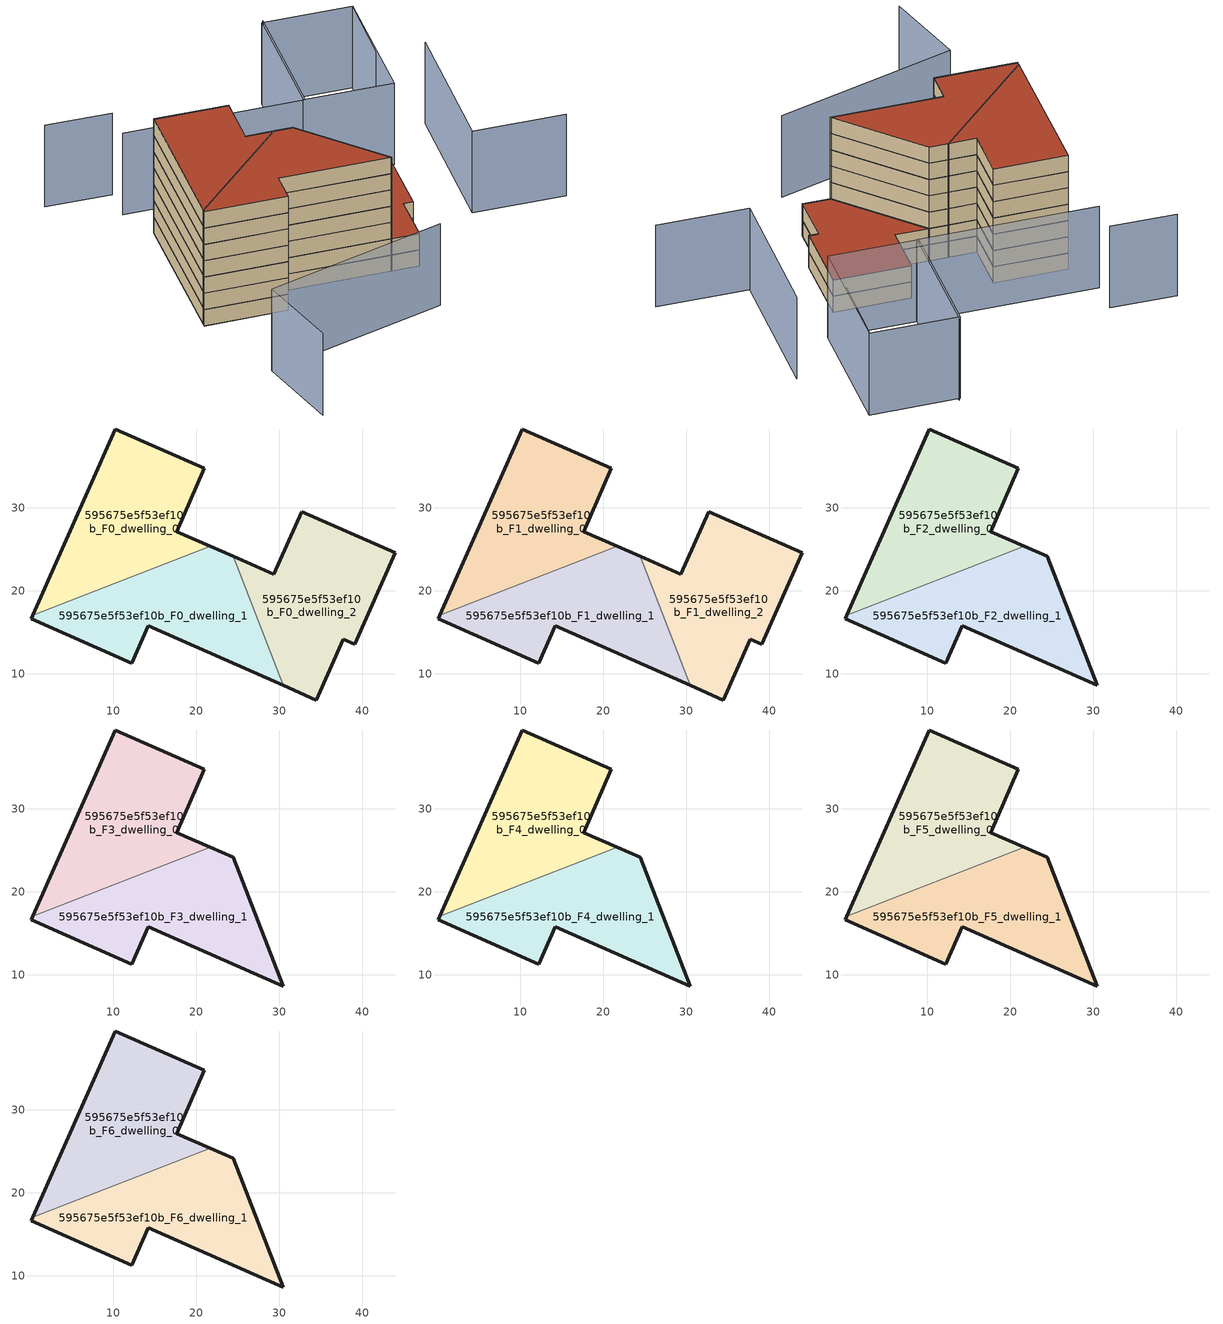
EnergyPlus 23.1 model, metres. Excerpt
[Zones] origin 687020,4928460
595675e5f53ef10b_F0_dwelling_0
 floor ground (EU_floor_Construction): 21.72,25.36 17.64,27.16 20.99,34.77 10.24,39.51 0.35,17.07 z0
 wall outside (EU_wall_Construction): 0.35,17.07 10.24,39.51 20.99,34.77 17.64,27.16 21.72,25.36 z0:3
 wall to 595675e5f53ef10b_F0_dwelling_1 (EU_wall_Construction): 21.72,25.36 0.35,17.07 z0:3
595675e5f53ef10b_F0_dwelling_1
 floor ground (EU_floor_Construction): 30.48,8.62 24.45,24.16 21.72,25.36 0.35,17.07 0.15,16.62 12.23,11.3 14.21,15.79 z0
 wall outside (EU_wall_Construction): 21.72,25.36 24.45,24.16 / 30.48,8.62 14.21,15.79 12.23,11.3 0.15,16.62 0.35,17.07 z0:3
 wall to 595675e5f53ef10b_F0_dwelling_2 (EU_wall_Construction): 24.45,24.16 30.48,8.62 z0:3
595675e5f53ef10b_F0_dwelling_2
 floor ground (EU_floor_Construction): 39.13,13.57 43.98,24.58 32.7,29.55 29.37,21.99 24.45,24.16 30.48,8.62 34.47,6.86 37.7,14.2 z0
 wall outside (EU_wall_Construction): 24.45,24.16 29.37,21.99 32.7,29.55 43.98,24.58 39.13,13.57 37.7,14.2 34.47,6.86 30.48,8.62 z0:3
595675e5f53ef10b_F1_dwelling_0
 floor to 595675e5f53ef10b_F0_dwelling_0 (EU_floor_Construction): 21.72,25.36 17.64,27.16 20.99,34.77 10.24,39.51 0.35,17.07 z3
 wall outside (EU_wall_Construction): 0.35,17.07 10.24,39.51 20.99,34.77 17.64,27.16 21.72,25.36 z3:6
 wall to 595675e5f53ef10b_F1_dwelling_1 (EU_wall_Construction): 21.72,25.36 0.35,17.07 z3:6
595675e5f53ef10b_F1_dwelling_1
 floor to 595675e5f53ef10b_F0_dwelling_1 (EU_floor_Construction): 30.48,8.62 24.45,24.16 21.72,25.36 0.35,17.07 0.15,16.62 12.23,11.3 14.21,15.79 z3
 wall outside (EU_wall_Construction): 21.72,25.36 24.45,24.16 / 30.48,8.62 14.21,15.79 12.23,11.3 0.15,16.62 0.35,17.07 z3:6
 wall to 595675e5f53ef10b_F1_dwelling_2 (EU_wall_Construction): 24.45,24.16 30.48,8.62 z3:6
595675e5f53ef10b_F1_dwelling_2
 floor to 595675e5f53ef10b_F0_dwelling_2 (EU_floor_Construction): 39.13,13.57 43.98,24.58 32.7,29.55 29.37,21.99 24.45,24.16 30.48,8.62 34.47,6.86 37.7,14.2 z3
 wall outside (EU_wall_Construction): 24.45,24.16 29.37,21.99 32.7,29.55 43.98,24.58 39.13,13.57 37.7,14.2 34.47,6.86 30.48,8.62 z3:6
 roof outside (EU_roof_Construction): 43.98,24.58 39.13,13.57 37.7,14.2 34.47,6.86 30.48,8.62 24.45,24.16 29.37,21.99 32.7,29.55 z6
595675e5f53ef10b_F2_dwelling_0
 floor to 595675e5f53ef10b_F1_dwelling_0 (EU_floor_Construction): 21.72,25.36 17.64,27.16 20.99,34.77 10.24,39.51 0.35,17.07 z6
 wall outside (EU_wall_Construction): 0.35,17.07 10.24,39.51 20.99,34.77 17.64,27.16 21.72,25.36 z6:9
 wall to 595675e5f53ef10b_F2_dwelling_1 (EU_wall_Construction): 21.72,25.36 0.35,17.07 z6:9
595675e5f53ef10b_F2_dwelling_1
 floor to 595675e5f53ef10b_F1_dwelling_1 (EU_floor_Construction): 30.48,8.62 24.45,24.16 21.72,25.36 0.35,17.07 0.15,16.62 12.23,11.3 14.21,15.79 z6
 wall outside (EU_wall_Construction): 21.72,25.36 24.45,24.16 30.48,8.62 14.21,15.79 12.23,11.3 0.15,16.62 0.35,17.07 z6:9
595675e5f53ef10b_F3_dwelling_0
 floor to 595675e5f53ef10b_F2_dwelling_0 (EU_floor_Construction): 21.72,25.36 17.64,27.16 20.99,34.77 10.24,39.51 0.35,17.07 z9
 wall outside (EU_wall_Construction): 0.35,17.07 10.24,39.51 20.99,34.77 17.64,27.16 21.72,25.36 z9:12
 wall to 595675e5f53ef10b_F3_dwelling_1 (EU_wall_Construction): 21.72,25.36 0.35,17.07 z9:12
595675e5f53ef10b_F3_dwelling_1
 floor to 595675e5f53ef10b_F2_dwelling_1 (EU_floor_Construction): 30.48,8.62 24.45,24.16 21.72,25.36 0.35,17.07 0.15,16.62 12.23,11.3 14.21,15.79 z9
 wall outside (EU_wall_Construction): 21.72,25.36 24.45,24.16 30.48,8.62 14.21,15.79 12.23,11.3 0.15,16.62 0.35,17.07 z9:12
595675e5f53ef10b_F4_dwelling_0
 floor to 595675e5f53ef10b_F3_dwelling_0 (EU_floor_Construction): 21.72,25.36 17.64,27.16 20.99,34.77 10.24,39.51 0.35,17.07 z12
 wall outside (EU_wall_Construction): 0.35,17.07 10.24,39.51 20.99,34.77 17.64,27.16 21.72,25.36 z12:15
 wall to 595675e5f53ef10b_F4_dwelling_1 (EU_wall_Construction): 21.72,25.36 0.35,17.07 z12:15
595675e5f53ef10b_F4_dwelling_1
 floor to 595675e5f53ef10b_F3_dwelling_1 (EU_floor_Construction): 30.48,8.62 24.45,24.16 21.72,25.36 0.35,17.07 0.15,16.62 12.23,11.3 14.21,15.79 z12
 wall outside (EU_wall_Construction): 21.72,25.36 24.45,24.16 30.48,8.62 14.21,15.79 12.23,11.3 0.15,16.62 0.35,17.07 z12:15
595675e5f53ef10b_F5_dwelling_0
 floor to 595675e5f53ef10b_F4_dwelling_0 (EU_floor_Construction): 21.72,25.36 17.64,27.16 20.99,34.77 10.24,39.51 0.35,17.07 z15
 wall outside (EU_wall_Construction): 0.35,17.07 10.24,39.51 20.99,34.77 17.64,27.16 21.72,25.36 z15:18
 wall to 595675e5f53ef10b_F5_dwelling_1 (EU_wall_Construction): 21.72,25.36 0.35,17.07 z15:18
595675e5f53ef10b_F5_dwelling_1
 floor to 595675e5f53ef10b_F4_dwelling_1 (EU_floor_Construction): 30.48,8.62 24.45,24.16 21.72,25.36 0.35,17.07 0.15,16.62 12.23,11.3 14.21,15.79 z15
 wall outside (EU_wall_Construction): 21.72,25.36 24.45,24.16 30.48,8.62 14.21,15.79 12.23,11.3 0.15,16.62 0.35,17.07 z15:18
595675e5f53ef10b_F6_dwelling_0
 floor to 595675e5f53ef10b_F5_dwelling_0 (EU_floor_Construction): 21.72,25.36 17.64,27.16 20.99,34.77 10.24,39.51 0.35,17.07 z18
 wall outside (EU_wall_Construction): 0.35,17.07 10.24,39.51 20.99,34.77 17.64,27.16 21.72,25.36 z18:21
 wall to 595675e5f53ef10b_F6_dwelling_1 (EU_wall_Construction): 21.72,25.36 0.35,17.07 z18:21
 roof outside (EU_roof_Construction): 20.99,34.77 17.64,27.16 21.72,25.36 0.35,17.07 10.24,39.51 z21
595675e5f53ef10b_F6_dwelling_1
 floor to 595675e5f53ef10b_F5_dwelling_1 (EU_floor_Construction): 30.48,8.62 24.45,24.16 21.72,25.36 0.35,17.07 0.15,16.62 12.23,11.3 14.21,15.79 z18
 wall outside (EU_wall_Construction): 21.72,25.36 24.45,24.16 30.48,8.62 14.21,15.79 12.23,11.3 0.15,16.62 0.35,17.07 z18:21
 roof outside (EU_roof_Construction): 24.45,24.16 30.48,8.62 14.21,15.79 12.23,11.3 0.15,16.62 0.35,17.07 21.72,25.36 z21
shading: -1.61,-12.22 0.17,1.29 / 0.17,1.29 30.16,-2.67 / 62.94,5.95 49.48,11.96 / 49.48,11.96 59.19,33.69 / 52.07,36.71 57.01,47.61 / 44.64,53.95 36.08,34.52 / 36.08,34.52 9.88,46.06 / 12.08,50.93 2.41,55.31 / 48.86,28.89 35.8,34.64 / 35.8,34.64 44.17,53.63 / 44.17,53.63 57.23,47.87 / 57.23,47.87 48.86,28.89 z0:15
[Building]
EU S2 Campaign: North Axis=0; Terrain=City; Solar Distribution=FullExterior
[Site:Location]
Bologna: Latitude=44.5; Longitude=11.25; Time Zone=1; Elevation=37
[SizingPeriod:WeatherFileDays]
AnnualSizingPeriod: Begin Month=1; Begin Day of Month=1; End Month=12; End Day of Month=31; Day of Week for Start Day=Monday; Use Weather File Daylight Saving Period=No; Use Weather File Rain and Snow Indicators=No
[MATERIAL]
EU_InternalMass_Material: Roughness=MediumRough; Thickness=0.1; Conductivity=1; Density=1800; Specific Heat=900; Thermal Absorptance=0.9; Solar Absorptance=0.7; Visible Absorptance=0.7
[MATERIAL:NOMASS] Roughness=MediumRough; Thermal Absorptance=0.9; Solar Absorptance=0.7; Visible Absorptance=0.7
Name | Thermal Resistance
EU_wall_NoMass | 0.905828
EU_roof_NoMass | 0.37593
EU_floor_NoMass | 0.67114
[CONSTRUCTION]
EU_wall_Construction: EU_wall_NoMass
EU_roof_Construction: EU_roof_NoMass
EU_floor_Construction: EU_floor_NoMass
EU_InternalMass_Construction: EU_InternalMass_Material
[ZONE] Type=1; Multiplier=1; Ceiling Height=autocalculate; Floor Area=autocalculate; Part of Total Floor Area=Yes
Name | Volume
595675e5f53ef10b_F0_dwelling_0 | 687.323
595675e5f53ef10b_F1_dwelling_0; 595675e5f53ef10b_F2_dwelling_0; 595675e5f53ef10b_F3_dwelling_0; 595675e5f53ef10b_F4_dwelling_0; 595675e5f53ef10b_F5_dwelling_0; 595675e5f53ef10b_F6_dwelling_0 | 687.324
595675e5f53ef10b_F0_dwelling_1 | 687.329
595675e5f53ef10b_F1_dwelling_1; 595675e5f53ef10b_F2_dwelling_1; 595675e5f53ef10b_F3_dwelling_1; 595675e5f53ef10b_F4_dwelling_1; 595675e5f53ef10b_F5_dwelling_1; 595675e5f53ef10b_F6_dwelling_1 | 687.328
595675e5f53ef10b_F0_dwelling_2 | 685.634
595675e5f53ef10b_F1_dwelling_2 | 685.635
[INTERNALMASS] Construction=EU_InternalMass_Construction
Name | Zone or ZoneList | Surface Area
595675e5f53ef10b_F0_dwelling_0_EU_InternalMass | 595675e5f53ef10b_F0_dwelling_0 | 229.103
595675e5f53ef10b_F0_dwelling_1_EU_InternalMass | 595675e5f53ef10b_F0_dwelling_1 | 229.109
595675e5f53ef10b_F0_dwelling_2_EU_InternalMass | 595675e5f53ef10b_F0_dwelling_2 | 228.545
595675e5f53ef10b_F1_dwelling_0_EU_InternalMass | 595675e5f53ef10b_F1_dwelling_0 | 229.103
595675e5f53ef10b_F1_dwelling_1_EU_InternalMass | 595675e5f53ef10b_F1_dwelling_1 | 229.109
595675e5f53ef10b_F1_dwelling_2_EU_InternalMass | 595675e5f53ef10b_F1_dwelling_2 | 228.545
595675e5f53ef10b_F2_dwelling_0_EU_InternalMass | 595675e5f53ef10b_F2_dwelling_0 | 343.377
595675e5f53ef10b_F2_dwelling_1_EU_InternalMass | 595675e5f53ef10b_F2_dwelling_1 | 343.383
595675e5f53ef10b_F3_dwelling_0_EU_InternalMass | 595675e5f53ef10b_F3_dwelling_0 | 343.377
595675e5f53ef10b_F3_dwelling_1_EU_InternalMass | 595675e5f53ef10b_F3_dwelling_1 | 343.383
595675e5f53ef10b_F4_dwelling_0_EU_InternalMass | 595675e5f53ef10b_F4_dwelling_0 | 343.377
595675e5f53ef10b_F4_dwelling_1_EU_InternalMass | 595675e5f53ef10b_F4_dwelling_1 | 343.383
595675e5f53ef10b_F5_dwelling_0_EU_InternalMass | 595675e5f53ef10b_F5_dwelling_0 | 343.377
595675e5f53ef10b_F5_dwelling_1_EU_InternalMass | 595675e5f53ef10b_F5_dwelling_1 | 343.383
595675e5f53ef10b_F6_dwelling_0_EU_InternalMass | 595675e5f53ef10b_F6_dwelling_0 | 343.377
595675e5f53ef10b_F6_dwelling_1_EU_InternalMass | 595675e5f53ef10b_F6_dwelling_1 | 343.383
[OTHEREQUIPMENT] Fuel Type=Electricity; Design Level Calculation Method=Watts/Area; Power per Zone Floor Area=1; Fraction Latent=0; Fraction Radiant=0; Fraction Lost=0; Carbon Dioxide Generation Rate=0; EndUse Subcategory=EU_Step8_InternalGains
Name | Zone or ZoneList or Space or SpaceList | Schedule
EU_Step8_InternalGain_595675e5f53ef10b_F0_dwelling_0_f000 | 595675e5f53ef10b_F0_dwelling_0 | EU_Step8_GainSchedule_595675e5f53ef10b_F0_dwelling_0_f000
EU_Step8_InternalGain_595675e5f53ef10b_F0_dwelling_1_f000 | 595675e5f53ef10b_F0_dwelling_1 | EU_Step8_GainSchedule_595675e5f53ef10b_F0_dwelling_1_f000
EU_Step8_InternalGain_595675e5f53ef10b_F0_dwelling_2_f000 | 595675e5f53ef10b_F0_dwelling_2 | EU_Step8_GainSchedule_595675e5f53ef10b_F0_dwelling_2_f000
EU_Step8_InternalGain_595675e5f53ef10b_F1_dwelling_0_f000 | 595675e5f53ef10b_F1_dwelling_0 | EU_Step8_GainSchedule_595675e5f53ef10b_F1_dwelling_0_f000
EU_Step8_InternalGain_595675e5f53ef10b_F1_dwelling_1_f000 | 595675e5f53ef10b_F1_dwelling_1 | EU_Step8_GainSchedule_595675e5f53ef10b_F1_dwelling_1_f000
EU_Step8_InternalGain_595675e5f53ef10b_F1_dwelling_2_f000 | 595675e5f53ef10b_F1_dwelling_2 | EU_Step8_GainSchedule_595675e5f53ef10b_F1_dwelling_2_f000
EU_Step8_InternalGain_595675e5f53ef10b_F2_dwelling_0_f000 | 595675e5f53ef10b_F2_dwelling_0 | EU_Step8_GainSchedule_595675e5f53ef10b_F2_dwelling_0_f000
EU_Step8_InternalGain_595675e5f53ef10b_F2_dwelling_1_f000 | 595675e5f53ef10b_F2_dwelling_1 | EU_Step8_GainSchedule_595675e5f53ef10b_F2_dwelling_1_f000
EU_Step8_InternalGain_595675e5f53ef10b_F3_dwelling_0_f000 | 595675e5f53ef10b_F3_dwelling_0 | EU_Step8_GainSchedule_595675e5f53ef10b_F3_dwelling_0_f000
EU_Step8_InternalGain_595675e5f53ef10b_F3_dwelling_1_f000 | 595675e5f53ef10b_F3_dwelling_1 | EU_Step8_GainSchedule_595675e5f53ef10b_F3_dwelling_1_f000
EU_Step8_InternalGain_595675e5f53ef10b_F4_dwelling_0_f000 | 595675e5f53ef10b_F4_dwelling_0 | EU_Step8_GainSchedule_595675e5f53ef10b_F4_dwelling_0_f000
EU_Step8_InternalGain_595675e5f53ef10b_F4_dwelling_1_f000 | 595675e5f53ef10b_F4_dwelling_1 | EU_Step8_GainSchedule_595675e5f53ef10b_F4_dwelling_1_f000
EU_Step8_InternalGain_595675e5f53ef10b_F5_dwelling_0_f000 | 595675e5f53ef10b_F5_dwelling_0 | EU_Step8_GainSchedule_595675e5f53ef10b_F5_dwelling_0_f000
EU_Step8_InternalGain_595675e5f53ef10b_F5_dwelling_1_f000 | 595675e5f53ef10b_F5_dwelling_1 | EU_Step8_GainSchedule_595675e5f53ef10b_F5_dwelling_1_f000
EU_Step8_InternalGain_595675e5f53ef10b_F6_dwelling_0_f000 | 595675e5f53ef10b_F6_dwelling_0 | EU_Step8_GainSchedule_595675e5f53ef10b_F6_dwelling_0_f000
EU_Step8_InternalGain_595675e5f53ef10b_F6_dwelling_1_f000 | 595675e5f53ef10b_F6_dwelling_1 | EU_Step8_GainSchedule_595675e5f53ef10b_F6_dwelling_1_f000
[ZONEVENTILATION:DESIGNFLOWRATE] Schedule=EU_AlwaysOn; Design Flow Rate Calculation Method=AirChanges/Hour; Air Changes per Hour=0.73129; Ventilation Type=Natural; Fan Pressure Rise=0; Fan Total Efficiency=1; Constant Term Coefficient=1; Temperature Term Coefficient=0; Velocity Term Coefficient=0; Velocity Squared Term Coefficient=0; Minimum Indoor Temperature=-100; Maximum Indoor Temperature=100; Delta Temperature=-100; Minimum Outdoor Temperature=-100; Maximum Outdoor Temperature=100; Maximum Wind Speed=40
Name | Zone or ZoneList or Space or SpaceList
EU_ConstantAir_595675e5f53ef10b_F0_dwelling_0 | 595675e5f53ef10b_F0_dwelling_0
EU_ConstantAir_595675e5f53ef10b_F0_dwelling_1 | 595675e5f53ef10b_F0_dwelling_1
EU_ConstantAir_595675e5f53ef10b_F0_dwelling_2 | 595675e5f53ef10b_F0_dwelling_2
EU_ConstantAir_595675e5f53ef10b_F1_dwelling_0 | 595675e5f53ef10b_F1_dwelling_0
EU_ConstantAir_595675e5f53ef10b_F1_dwelling_1 | 595675e5f53ef10b_F1_dwelling_1
EU_ConstantAir_595675e5f53ef10b_F1_dwelling_2 | 595675e5f53ef10b_F1_dwelling_2
EU_ConstantAir_595675e5f53ef10b_F2_dwelling_0 | 595675e5f53ef10b_F2_dwelling_0
EU_ConstantAir_595675e5f53ef10b_F2_dwelling_1 | 595675e5f53ef10b_F2_dwelling_1
EU_ConstantAir_595675e5f53ef10b_F3_dwelling_0 | 595675e5f53ef10b_F3_dwelling_0
EU_ConstantAir_595675e5f53ef10b_F3_dwelling_1 | 595675e5f53ef10b_F3_dwelling_1
EU_ConstantAir_595675e5f53ef10b_F4_dwelling_0 | 595675e5f53ef10b_F4_dwelling_0
EU_ConstantAir_595675e5f53ef10b_F4_dwelling_1 | 595675e5f53ef10b_F4_dwelling_1
EU_ConstantAir_595675e5f53ef10b_F5_dwelling_0 | 595675e5f53ef10b_F5_dwelling_0
EU_ConstantAir_595675e5f53ef10b_F5_dwelling_1 | 595675e5f53ef10b_F5_dwelling_1
EU_ConstantAir_595675e5f53ef10b_F6_dwelling_0 | 595675e5f53ef10b_F6_dwelling_0
EU_ConstantAir_595675e5f53ef10b_F6_dwelling_1 | 595675e5f53ef10b_F6_dwelling_1
[HVACTEMPLATE:THERMOSTAT] Constant Heating Setpoint=20; Constant Cooling Setpoint=50
EU_HeatOnly_595675e5f53ef10b_F0_dwelling_0; EU_HeatOnly_595675e5f53ef10b_F0_dwelling_1; EU_HeatOnly_595675e5f53ef10b_F0_dwelling_2; EU_HeatOnly_595675e5f53ef10b_F1_dwelling_0; EU_HeatOnly_595675e5f53ef10b_F1_dwelling_1; EU_HeatOnly_595675e5f53ef10b_F1_dwelling_2; EU_HeatOnly_595675e5f53ef10b_F2_dwelling_0; EU_HeatOnly_595675e5f53ef10b_F2_dwelling_1; EU_HeatOnly_595675e5f53ef10b_F3_dwelling_0; EU_HeatOnly_595675e5f53ef10b_F3_dwelling_1; EU_HeatOnly_595675e5f53ef10b_F4_dwelling_0; EU_HeatOnly_595675e5f53ef10b_F4_dwelling_1; EU_HeatOnly_595675e5f53ef10b_F5_dwelling_0; EU_HeatOnly_595675e5f53ef10b_F5_dwelling_1; EU_HeatOnly_595675e5f53ef10b_F6_dwelling_0; EU_HeatOnly_595675e5f53ef10b_F6_dwelling_1
[HVACTEMPLATE:ZONE:IDEALLOADSAIRSYSTEM] System Availability Schedule=EU_AlwaysOn; Maximum Heating Supply Air Temperature=50; Minimum Cooling Supply Air Temperature=13; Maximum Heating Supply Air Humidity Ratio=0.0156; Minimum Cooling Supply Air Humidity Ratio=0.0077; Heating Limit=NoLimit; Cooling Limit=NoLimit; Heating Availability Schedule=EU_AlwaysOn; Cooling Availability Schedule=EU_CoolingOff; Dehumidification Control Type=ConstantSensibleHeatRatio; Cooling Sensible Heat Ratio=0.7; Dehumidification Setpoint=60; Humidification Control Type=None; Humidification Setpoint=30; Outdoor Air Method=None; Outdoor Air Flow Rate per Person=0.00944; Outdoor Air Flow Rate per Zone Floor Area=0; Outdoor Air Flow Rate per Zone=0; Demand Controlled Ventilation Type=None; Outdoor Air Economizer Type=NoEconomizer; Heat Recovery Type=None; Sensible Heat Recovery Effectiveness=0.7; Latent Heat Recovery Effectiveness=0.65
Name | Template Thermostat
595675e5f53ef10b_F0_dwelling_0 | EU_HeatOnly_595675e5f53ef10b_F0_dwelling_0
595675e5f53ef10b_F0_dwelling_1 | EU_HeatOnly_595675e5f53ef10b_F0_dwelling_1
595675e5f53ef10b_F0_dwelling_2 | EU_HeatOnly_595675e5f53ef10b_F0_dwelling_2
595675e5f53ef10b_F1_dwelling_0 | EU_HeatOnly_595675e5f53ef10b_F1_dwelling_0
595675e5f53ef10b_F1_dwelling_1 | EU_HeatOnly_595675e5f53ef10b_F1_dwelling_1
595675e5f53ef10b_F1_dwelling_2 | EU_HeatOnly_595675e5f53ef10b_F1_dwelling_2
595675e5f53ef10b_F2_dwelling_0 | EU_HeatOnly_595675e5f53ef10b_F2_dwelling_0
595675e5f53ef10b_F2_dwelling_1 | EU_HeatOnly_595675e5f53ef10b_F2_dwelling_1
595675e5f53ef10b_F3_dwelling_0 | EU_HeatOnly_595675e5f53ef10b_F3_dwelling_0
595675e5f53ef10b_F3_dwelling_1 | EU_HeatOnly_595675e5f53ef10b_F3_dwelling_1
595675e5f53ef10b_F4_dwelling_0 | EU_HeatOnly_595675e5f53ef10b_F4_dwelling_0
595675e5f53ef10b_F4_dwelling_1 | EU_HeatOnly_595675e5f53ef10b_F4_dwelling_1
595675e5f53ef10b_F5_dwelling_0 | EU_HeatOnly_595675e5f53ef10b_F5_dwelling_0
595675e5f53ef10b_F5_dwelling_1 | EU_HeatOnly_595675e5f53ef10b_F5_dwelling_1
595675e5f53ef10b_F6_dwelling_0 | EU_HeatOnly_595675e5f53ef10b_F6_dwelling_0
595675e5f53ef10b_F6_dwelling_1 | EU_HeatOnly_595675e5f53ef10b_F6_dwelling_1
[SIZING:ZONE] Zone Cooling Design Supply Air Temperature Input Method=SupplyAirTemperature; Zone Cooling Design Supply Air Temperature=13; Zone Heating Design Supply Air Temperature Input Method=SupplyAirTemperature; Zone Heating Design Supply Air Temperature=50; Zone Cooling Design Supply Air Humidity Ratio=0.008; Zone Heating Design Supply Air Humidity Ratio=0.008; Cooling Design Air Flow Method=DesignDay; Cooling Design Air Flow Rate=0; Cooling Minimum Air Flow per Zone Floor Area=0.000762; Cooling Minimum Air Flow=0; Cooling Minimum Air Flow Fraction=0.2; Heating Design Air Flow Method=DesignDay; Heating Design Air Flow Rate=0; Heating Maximum Air Flow per Zone Floor Area=0.002032; Heating Maximum Air Flow=0.141576; Heating Maximum Air Flow Fraction=0.3; Account for Dedicated Outdoor Air System=No; Dedicated Outdoor Air System Control Strategy=NeutralSupplyAir; Dedicated Outdoor Air Low Setpoint Temperature for Design=autosize; Dedicated Outdoor Air High Setpoint Temperature for Design=autosize; Zone Load Sizing Method=Sensible Load Only No Latent Load; Zone Latent Cooling Design Supply Air Humidity Ratio Input Method=HumidityRatioDifference; Zone Cooling Design Supply Air Humidity Ratio Difference=0.005; Zone Latent Heating Design Supply Air Humidity Ratio Input Method=HumidityRatioDifference; Zone Humidification Design Supply Air Humidity Ratio Difference=0.005
595675e5f53ef10b_F0_dwelling_0; 595675e5f53ef10b_F0_dwelling_1; 595675e5f53ef10b_F0_dwelling_2; 595675e5f53ef10b_F1_dwelling_0; 595675e5f53ef10b_F1_dwelling_1; 595675e5f53ef10b_F1_dwelling_2; 595675e5f53ef10b_F2_dwelling_0; 595675e5f53ef10b_F2_dwelling_1; 595675e5f53ef10b_F3_dwelling_0; 595675e5f53ef10b_F3_dwelling_1; 595675e5f53ef10b_F4_dwelling_0; 595675e5f53ef10b_F4_dwelling_1; 595675e5f53ef10b_F5_dwelling_0; 595675e5f53ef10b_F5_dwelling_1; 595675e5f53ef10b_F6_dwelling_0; 595675e5f53ef10b_F6_dwelling_1
[SCHEDULE:CONSTANT]
Name | Hourly Value
EU_AlwaysOn | 1
EU_CoolingOff | 0
[SCHEDULE:FILE] Column Number=1; Rows to Skip at Top=0; Number of Hours of Data=8760; Column Separator=Comma; Interpolate to Timestep=No; Minutes per Item=60; Adjust Schedule for Daylight Savings=Yes
Name | File
EU_Step8_GainSchedule_595675e5f53ef10b_F0_dwelling_0_f000 | ../../schedules/595675e5f53ef10b/595675e5f53ef10b_F0_dwelling_0_f000_gain.csv
EU_Step8_GainSchedule_595675e5f53ef10b_F0_dwelling_1_f000 | ../../schedules/595675e5f53ef10b/595675e5f53ef10b_F0_dwelling_1_f000_gain.csv
EU_Step8_GainSchedule_595675e5f53ef10b_F0_dwelling_2_f000 | ../../schedules/595675e5f53ef10b/595675e5f53ef10b_F0_dwelling_2_f000_gain.csv
EU_Step8_GainSchedule_595675e5f53ef10b_F1_dwelling_0_f000 | ../../schedules/595675e5f53ef10b/595675e5f53ef10b_F1_dwelling_0_f000_gain.csv
EU_Step8_GainSchedule_595675e5f53ef10b_F1_dwelling_1_f000 | ../../schedules/595675e5f53ef10b/595675e5f53ef10b_F1_dwelling_1_f000_gain.csv
EU_Step8_GainSchedule_595675e5f53ef10b_F1_dwelling_2_f000 | ../../schedules/595675e5f53ef10b/595675e5f53ef10b_F1_dwelling_2_f000_gain.csv
EU_Step8_GainSchedule_595675e5f53ef10b_F2_dwelling_0_f000 | ../../schedules/595675e5f53ef10b/595675e5f53ef10b_F2_dwelling_0_f000_gain.csv
EU_Step8_GainSchedule_595675e5f53ef10b_F2_dwelling_1_f000 | ../../schedules/595675e5f53ef10b/595675e5f53ef10b_F2_dwelling_1_f000_gain.csv
EU_Step8_GainSchedule_595675e5f53ef10b_F3_dwelling_0_f000 | ../../schedules/595675e5f53ef10b/595675e5f53ef10b_F3_dwelling_0_f000_gain.csv
EU_Step8_GainSchedule_595675e5f53ef10b_F3_dwelling_1_f000 | ../../schedules/595675e5f53ef10b/595675e5f53ef10b_F3_dwelling_1_f000_gain.csv
EU_Step8_GainSchedule_595675e5f53ef10b_F4_dwelling_0_f000 | ../../schedules/595675e5f53ef10b/595675e5f53ef10b_F4_dwelling_0_f000_gain.csv
EU_Step8_GainSchedule_595675e5f53ef10b_F4_dwelling_1_f000 | ../../schedules/595675e5f53ef10b/595675e5f53ef10b_F4_dwelling_1_f000_gain.csv
EU_Step8_GainSchedule_595675e5f53ef10b_F5_dwelling_0_f000 | ../../schedules/595675e5f53ef10b/595675e5f53ef10b_F5_dwelling_0_f000_gain.csv
EU_Step8_GainSchedule_595675e5f53ef10b_F5_dwelling_1_f000 | ../../schedules/595675e5f53ef10b/595675e5f53ef10b_F5_dwelling_1_f000_gain.csv
EU_Step8_GainSchedule_595675e5f53ef10b_F6_dwelling_0_f000 | ../../schedules/595675e5f53ef10b/595675e5f53ef10b_F6_dwelling_0_f000_gain.csv
EU_Step8_GainSchedule_595675e5f53ef10b_F6_dwelling_1_f000 | ../../schedules/595675e5f53ef10b/595675e5f53ef10b_F6_dwelling_1_f000_gain.csv
